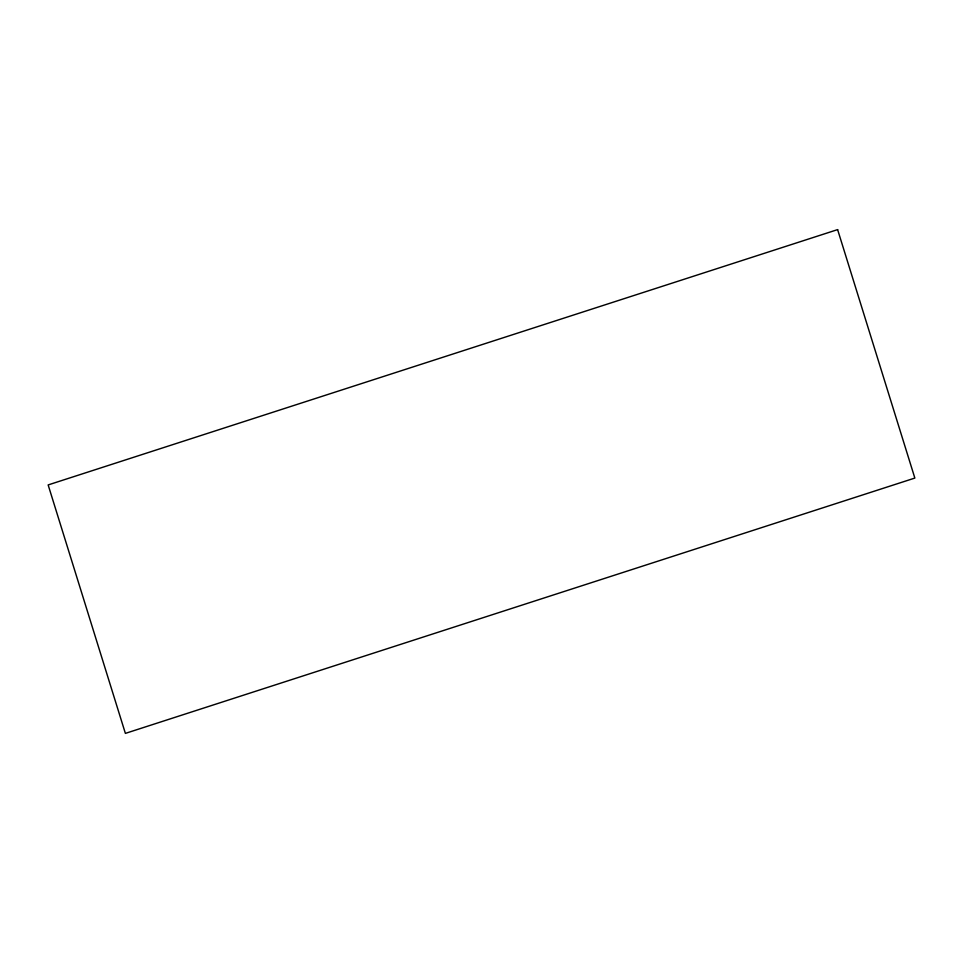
<?xml version="1.0" encoding="UTF-8"?>
<svg xmlns="http://www.w3.org/2000/svg" width="963" height="963" viewBox="0 0 963 963"><rect width="100%" height="100%" fill="white"/><g stroke="black" fill="none" stroke-linecap="round" stroke-linejoin="round"><path stroke-width="1.44" d="M837.617 229.615L48.15 484.931L125.383 733.385L914.85 478.069L837.617 229.615"/></g></svg>
